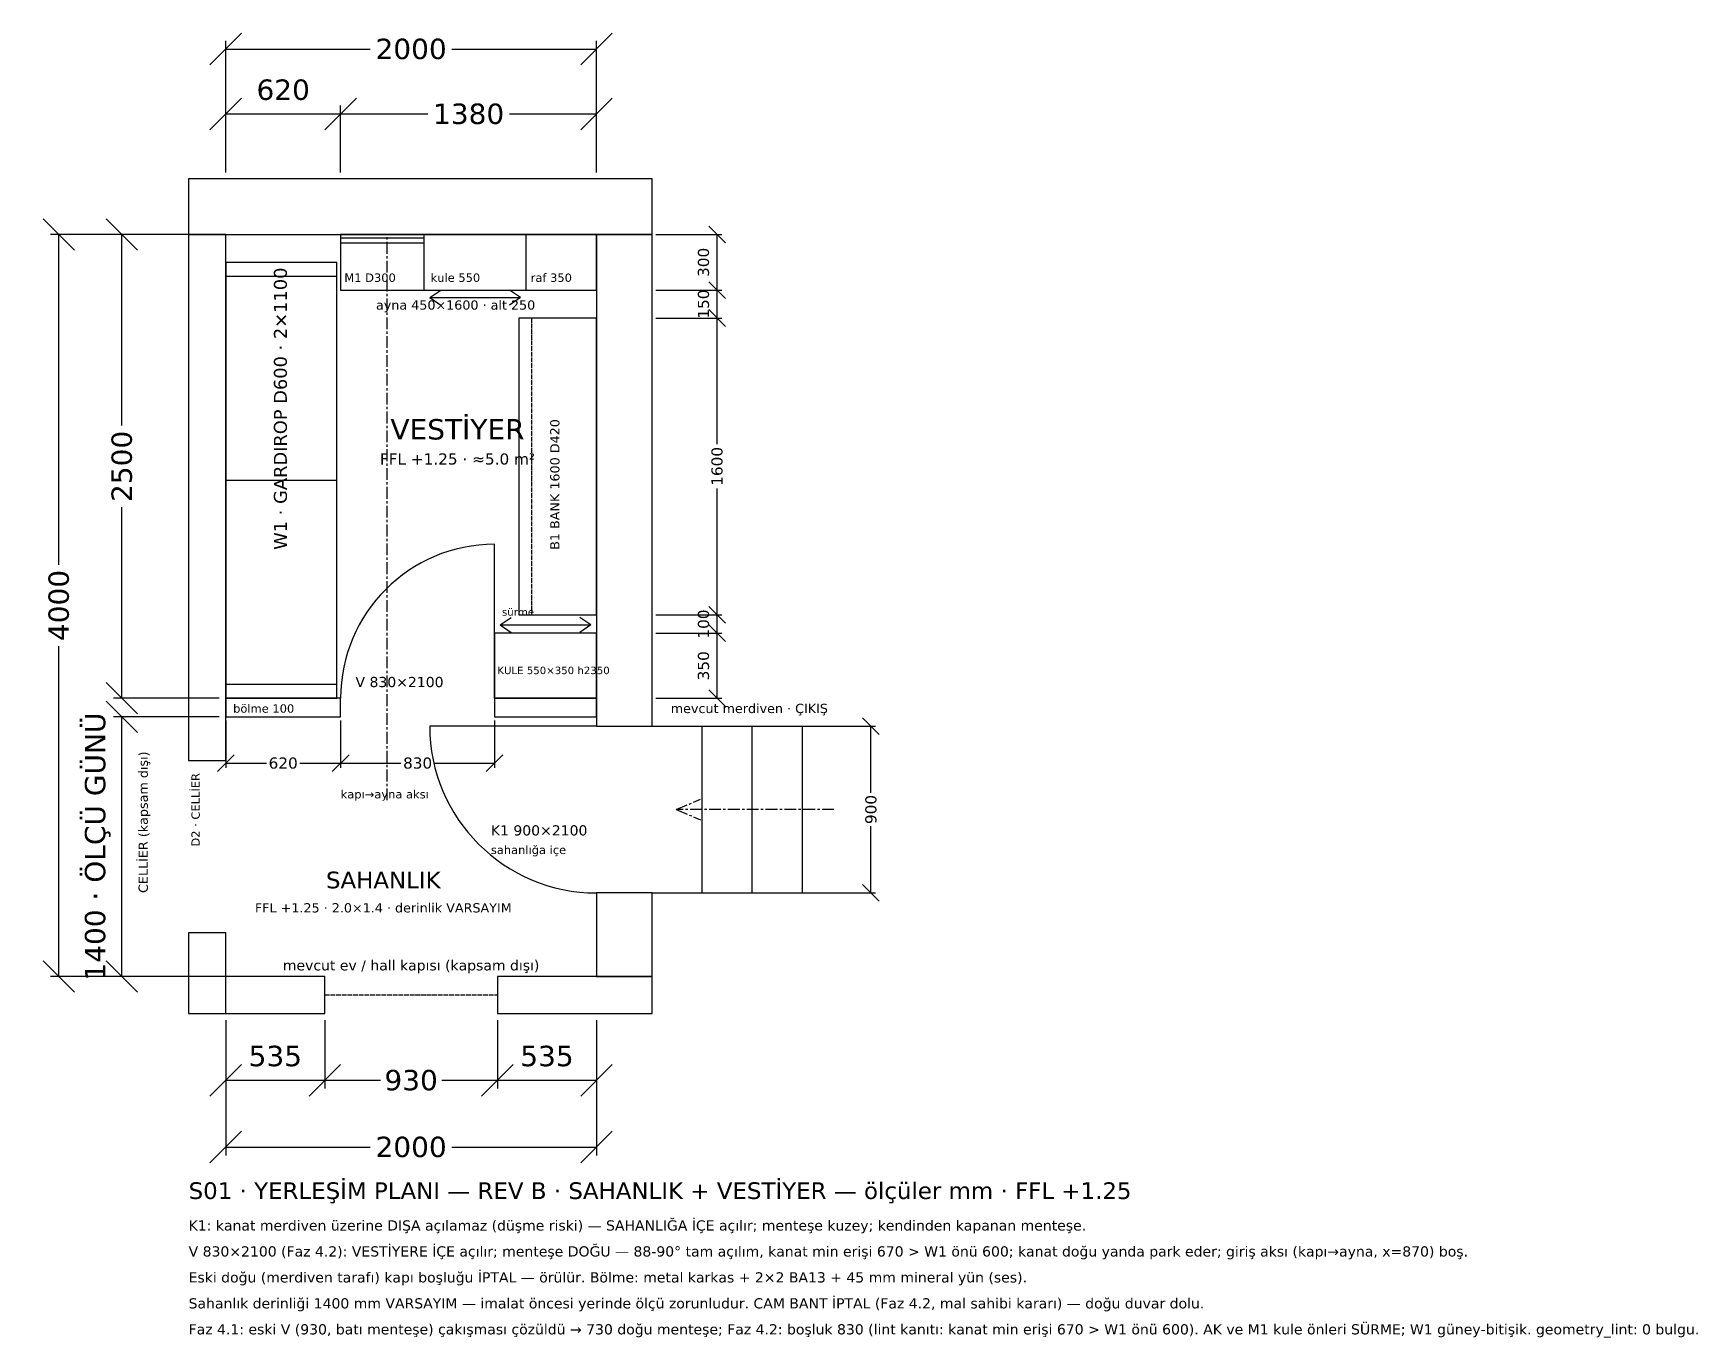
# Model space of a CAD drawing. Header units: millimetres. Extents: x -1038 to 7939, y -1948 to 5085.
import ezdxf
from ezdxf.enums import TextEntityAlignment as Align

# ---------------------------------------------------------------- set-up
doc = ezdxf.new("R2010")
doc.units = ezdxf.units.MM
doc.header["$LTSCALE"] = 20
doc.linetypes.add('CENTER', pattern=[5.08, 3.175, -0.635, 0.635, -0.635])
doc.linetypes.add('DASHED', pattern=[1.524, 1.27, -0.254])
for name, color, linetype in [('AKS', 3, 'CENTER'), ('DUVAR-MEVCUT', 8, 'Continuous'), ('DUVAR-YENI', 1, 'Continuous'), ('MOBILYA-KAPAK', 34, 'Continuous'), ('MOBILYA-KARKAS', 30, 'Continuous'), ('OLCU', 5, 'Continuous'), ('YAZI', 7, 'Continuous')]:
    doc.layers.add(name, color=color, linetype=linetype)
doc.styles.add('TRTEXT', font='DejaVuSans.ttf')
doc.dimstyles.new('OZLU', dxfattribs={"dimtxt": 60, "dimasz": 45, "dimexe": 25, "dimexo": 20, "dimgap": 18, "dimtad": 1, "dimdec": 0, "dimtxsty": 'TRTEXT', "dimtsz": 45, "dimcen": 2.5, "dimclrd": 5, "dimclre": 5, "dimclrt": 5, "dimazin": 3, "dimtfac": 1, "dimtmove": 0, "dimatfit": 3})
doc.dimstyles.new('OZLU50', dxfattribs={"dimtxt": 110, "dimasz": 85, "dimexe": 45, "dimexo": 35, "dimgap": 30, "dimtad": 1, "dimdec": 0, "dimtxsty": 'TRTEXT', "dimtsz": 85, "dimcen": 2.5, "dimclrd": 5, "dimclre": 5, "dimclrt": 5, "dimazin": 3, "dimtfac": 1, "dimtmove": 0, "dimatfit": 3})

# ---------------------------------------------------------------- blocks, each defined once
blk = doc.blocks.new('_OBLIQUE')
at = {"color": 0, "linetype": 'BYBLOCK'}
blk.add_line((-0.5, -0.5), (0.5, 0.5), dxfattribs=at)
blk = doc.blocks.new('*D1')
at = {"color": 5}
for p, q in [((0, 4335), (0, 4695)), ((620, 4335), (620, 4695)), ((0, 4650), (620, 4650))]:
    blk.add_line(p, q, dxfattribs=at)
at = {"layer": 'Defpoints'}
for p in [(0, 4650), (0, 4300), (620, 4300)]:
    blk.add_point(p, dxfattribs=at)
at = {"layer": 'OLCU', "color": 5, "xscale": 170, "yscale": 170}
for p in [(0, 4650), (620, 4650)]:
    blk.add_blockref('_OBLIQUE', p, dxfattribs=at)
at = {"layer": 'OLCU', "color": 5, "insert": (310, 4780), "char_height": 110, "attachment_point": 5, "style": 'TRTEXT'}
blk.add_mtext('620', dxfattribs=at)
blk = doc.blocks.new('*D2')
at = {"color": 5}
for p, q in [((620, 4335), (620, 4695)), ((2000, 4335), (2000, 4695)), ((620, 4650), (1090, 4650)), ((1530, 4650), (2000, 4650))]:
    blk.add_line(p, q, dxfattribs=at)
at = {"layer": 'Defpoints'}
for p in [(620, 4650), (620, 4300), (2000, 4300)]:
    blk.add_point(p, dxfattribs=at)
at = {"layer": 'OLCU', "color": 5, "xscale": 170, "yscale": 170}
for p in [(620, 4650), (2000, 4650)]:
    blk.add_blockref('_OBLIQUE', p, dxfattribs=at)
at = {"layer": 'OLCU', "color": 5, "insert": (1310, 4650), "char_height": 110, "attachment_point": 5, "style": 'TRTEXT'}
blk.add_mtext('1380', dxfattribs=at)
blk = doc.blocks.new('*D3')
at = {"color": 5}
for p, q in [((0, 4335), (0, 5045)), ((2000, 4335), (2000, 5045)), ((0, 5000), (780, 5000)), ((1220, 5000), (2000, 5000))]:
    blk.add_line(p, q, dxfattribs=at)
at = {"layer": 'Defpoints'}
for p in [(0, 5000), (0, 4300), (2000, 4300)]:
    blk.add_point(p, dxfattribs=at)
at = {"layer": 'OLCU', "color": 5, "xscale": 170, "yscale": 170}
for p in [(0, 5000), (2000, 5000)]:
    blk.add_blockref('_OBLIQUE', p, dxfattribs=at)
at = {"layer": 'OLCU', "color": 5, "insert": (1000, 5000), "char_height": 110, "attachment_point": 5, "style": 'TRTEXT'}
blk.add_mtext('2000', dxfattribs=at)
blk = doc.blocks.new('*D5')
at = {"color": 5}
for p, q in [((-35, 4000), (-605, 4000)), ((-560, 2970), (-560, 4000)), ((-560, 1500), (-560, 2530)), ((-35, 1500), (-605, 1500))]:
    blk.add_line(p, q, dxfattribs=at)
at = {"layer": 'Defpoints'}
for p in [(0, 4000), (-560, 1500), (0, 1500)]:
    blk.add_point(p, dxfattribs=at)
at = {"layer": 'OLCU', "color": 5, "xscale": 170, "yscale": 170, "rotation": 90}
for p in [(-560, 4000), (-560, 1500)]:
    blk.add_blockref('_OBLIQUE', p, dxfattribs=at)
at = {"layer": 'OLCU', "color": 5, "insert": (-560, 2750), "char_height": 110, "attachment_point": 5, "rotation": 90, "style": 'TRTEXT'}
blk.add_mtext('2500', dxfattribs=at)
blk = doc.blocks.new('*D6')
at = {"color": 5}
for p, q in [((-35, 4000), (-945, 4000)), ((-900, 2220), (-900, 4000)), ((-900, 0), (-900, 1780)), ((-35, 0), (-945, 0))]:
    blk.add_line(p, q, dxfattribs=at)
at = {"layer": 'Defpoints'}
for p in [(0, 4000), (-900, 0), (0, 0)]:
    blk.add_point(p, dxfattribs=at)
at = {"layer": 'OLCU', "color": 5, "xscale": 170, "yscale": 170, "rotation": 90}
for p in [(-900, 4000), (-900, 0)]:
    blk.add_blockref('_OBLIQUE', p, dxfattribs=at)
at = {"layer": 'OLCU', "color": 5, "insert": (-900, 2000), "char_height": 110, "attachment_point": 5, "rotation": 90, "style": 'TRTEXT'}
blk.add_mtext('4000', dxfattribs=at)
blk = doc.blocks.new('*D7')
at = {"color": 5}
for p, q in [((0, -235), (0, -605)), ((535, -235), (535, -605)), ((0, -560), (535, -560))]:
    blk.add_line(p, q, dxfattribs=at)
at = {"layer": 'Defpoints'}
for p in [(0, -200), (535, -200), (0, -560)]:
    blk.add_point(p, dxfattribs=at)
at = {"layer": 'OLCU', "color": 5, "xscale": 170, "yscale": 170}
for p in [(0, -560), (535, -560)]:
    blk.add_blockref('_OBLIQUE', p, dxfattribs=at)
at = {"layer": 'OLCU', "color": 5, "insert": (267.5, -430), "char_height": 110, "attachment_point": 5, "style": 'TRTEXT'}
blk.add_mtext('535', dxfattribs=at)
blk = doc.blocks.new('*D8')
at = {"color": 5}
for p, q in [((535, -235), (535, -605)), ((1465, -235), (1465, -605)), ((535, -560), (835, -560)), ((1165, -560), (1465, -560))]:
    blk.add_line(p, q, dxfattribs=at)
at = {"layer": 'Defpoints'}
for p in [(535, -200), (1465, -200), (535, -560)]:
    blk.add_point(p, dxfattribs=at)
at = {"layer": 'OLCU', "color": 5, "xscale": 170, "yscale": 170}
for p in [(535, -560), (1465, -560)]:
    blk.add_blockref('_OBLIQUE', p, dxfattribs=at)
at = {"layer": 'OLCU', "color": 5, "insert": (1000, -560), "char_height": 110, "attachment_point": 5, "style": 'TRTEXT'}
blk.add_mtext('930', dxfattribs=at)
blk = doc.blocks.new('*D9')
at = {"color": 5}
for p, q in [((1465, -235), (1465, -605)), ((2000, -235), (2000, -605)), ((1465, -560), (2000, -560))]:
    blk.add_line(p, q, dxfattribs=at)
at = {"layer": 'Defpoints'}
for p in [(1465, -200), (2000, -200), (1465, -560)]:
    blk.add_point(p, dxfattribs=at)
at = {"layer": 'OLCU', "color": 5, "xscale": 170, "yscale": 170}
for p in [(1465, -560), (2000, -560)]:
    blk.add_blockref('_OBLIQUE', p, dxfattribs=at)
at = {"layer": 'OLCU', "color": 5, "insert": (1732.5, -430), "char_height": 110, "attachment_point": 5, "style": 'TRTEXT'}
blk.add_mtext('535', dxfattribs=at)
blk = doc.blocks.new('*D10')
at = {"color": 5}
for p, q in [((0, -235), (0, -965)), ((2000, -235), (2000, -965)), ((0, -920), (780, -920)), ((1220, -920), (2000, -920))]:
    blk.add_line(p, q, dxfattribs=at)
at = {"layer": 'Defpoints'}
for p in [(0, -200), (2000, -200), (0, -920)]:
    blk.add_point(p, dxfattribs=at)
at = {"layer": 'OLCU', "color": 5, "xscale": 170, "yscale": 170}
for p in [(0, -920), (2000, -920)]:
    blk.add_blockref('_OBLIQUE', p, dxfattribs=at)
at = {"layer": 'OLCU', "color": 5, "insert": (1000, -920), "char_height": 110, "attachment_point": 5, "style": 'TRTEXT'}
blk.add_mtext('2000', dxfattribs=at)
blk = doc.blocks.new('*D11')
at = {"color": 5}
for p, q in [((0, 1380), (0, 1125)), ((620, 1380), (620, 1125)), ((0, 1150), (220, 1150)), ((400, 1150), (620, 1150))]:
    blk.add_line(p, q, dxfattribs=at)
at = {"layer": 'Defpoints'}
for p in [(0, 1400), (620, 1400), (0, 1150)]:
    blk.add_point(p, dxfattribs=at)
at = {"layer": 'OLCU', "color": 5, "xscale": 90, "yscale": 90}
for p in [(0, 1150), (620, 1150)]:
    blk.add_blockref('_OBLIQUE', p, dxfattribs=at)
at = {"layer": 'OLCU', "color": 5, "insert": (310, 1150), "char_height": 60, "attachment_point": 5, "style": 'TRTEXT'}
blk.add_mtext('620', dxfattribs=at)
blk = doc.blocks.new('*D12')
at = {"color": 5}
for p, q in [((620, 1380), (620, 1125)), ((1450, 1380), (1450, 1125)), ((620, 1150), (945, 1150)), ((1125, 1150), (1450, 1150))]:
    blk.add_line(p, q, dxfattribs=at)
at = {"layer": 'Defpoints'}
for p in [(620, 1400), (1450, 1400), (620, 1150)]:
    blk.add_point(p, dxfattribs=at)
at = {"layer": 'OLCU', "color": 5, "xscale": 90, "yscale": 90}
for p in [(620, 1150), (1450, 1150)]:
    blk.add_blockref('_OBLIQUE', p, dxfattribs=at)
at = {"layer": 'OLCU', "color": 5, "insert": (1035, 1150), "char_height": 60, "attachment_point": 5, "style": 'TRTEXT'}
blk.add_mtext('830', dxfattribs=at)
blk = doc.blocks.new('*D13')
at = {"color": 5}
for p, q in [((2320, 1350), (3505, 1350)), ((3480, 990), (3480, 1350)), ((3480, 450), (3480, 810)), ((2320, 450), (3505, 450))]:
    blk.add_line(p, q, dxfattribs=at)
at = {"layer": 'Defpoints'}
for p in [(2300, 1350), (2300, 450), (3480, 450)]:
    blk.add_point(p, dxfattribs=at)
at = {"layer": 'OLCU', "color": 5, "xscale": 90, "yscale": 90, "rotation": 90}
for p in [(3480, 1350), (3480, 450)]:
    blk.add_blockref('_OBLIQUE', p, dxfattribs=at)
at = {"layer": 'OLCU', "color": 5, "insert": (3480, 900), "char_height": 60, "attachment_point": 5, "rotation": 90, "style": 'TRTEXT'}
blk.add_mtext('900', dxfattribs=at)
blk = doc.blocks.new('*D14')
at = {"color": 5}
for p, q in [((2320, 1850), (2675, 1850)), ((2650, 1500), (2650, 1850)), ((2320, 1500), (2675, 1500))]:
    blk.add_line(p, q, dxfattribs=at)
at = {"layer": 'Defpoints'}
for p in [(2300, 1850), (2300, 1500), (2650, 1500)]:
    blk.add_point(p, dxfattribs=at)
at = {"layer": 'OLCU', "color": 5, "xscale": 90, "yscale": 90, "rotation": 90}
for p in [(2650, 1850), (2650, 1500)]:
    blk.add_blockref('_OBLIQUE', p, dxfattribs=at)
at = {"layer": 'OLCU', "color": 5, "insert": (2577, 1675), "char_height": 60, "attachment_point": 5, "rotation": 90, "style": 'TRTEXT'}
blk.add_mtext('350', dxfattribs=at)
blk = doc.blocks.new('*D16')
at = {"color": 5}
for p, q in [((2320, 3550), (2675, 3550)), ((2650, 2870), (2650, 3550)), ((2650, 1950), (2650, 2630)), ((2320, 1950), (2675, 1950))]:
    blk.add_line(p, q, dxfattribs=at)
at = {"layer": 'Defpoints'}
for p in [(2300, 3550), (2300, 1950), (2650, 1950)]:
    blk.add_point(p, dxfattribs=at)
at = {"layer": 'OLCU', "color": 5, "xscale": 90, "yscale": 90, "rotation": 90}
for p in [(2650, 3550), (2650, 1950)]:
    blk.add_blockref('_OBLIQUE', p, dxfattribs=at)
at = {"layer": 'OLCU', "color": 5, "insert": (2650, 2750), "char_height": 60, "attachment_point": 5, "rotation": 90, "style": 'TRTEXT'}
blk.add_mtext('1600', dxfattribs=at)
blk = doc.blocks.new('*D18')
at = {"color": 5}
for p, q in [((2320, 4000), (2675, 4000)), ((2650, 3700), (2650, 4000)), ((2320, 3700), (2675, 3700))]:
    blk.add_line(p, q, dxfattribs=at)
at = {"layer": 'Defpoints'}
for p in [(2300, 4000), (2300, 3700), (2650, 3700)]:
    blk.add_point(p, dxfattribs=at)
at = {"layer": 'OLCU', "color": 5, "xscale": 90, "yscale": 90, "rotation": 90}
for p in [(2650, 4000), (2650, 3700)]:
    blk.add_blockref('_OBLIQUE', p, dxfattribs=at)
at = {"layer": 'OLCU', "color": 5, "insert": (2577, 3850), "char_height": 60, "attachment_point": 5, "rotation": 90, "style": 'TRTEXT'}
blk.add_mtext('300', dxfattribs=at)

msp = doc.modelspace()

# ---------------------------------------------------------------- linework, layer by layer
at = {"layer": 'AKS'}
for p, q in [((870, 950), (870, 3990)), ((2430, 900), (2560, 955)), ((3280, 900), (2430, 900)), ((2430, 900), (2560, 845))]:
    msp.add_line(p, q, dxfattribs=at)
at = {"layer": 'DUVAR-MEVCUT'}
for p, q in [((2300, 1350), (3380, 1350)), ((2570, 450), (2570, 1350)), ((2840, 450), (2840, 1350)), ((3110, 450), (3110, 1350)), ((2300, 450), (3380, 450))]:
    msp.add_line(p, q, dxfattribs=at)
at = {"layer": 'DUVAR-MEVCUT', "linetype": 'DASHED'}
msp.add_line((535, -100), (1465, -100), dxfattribs=at)
at = {"layer": 'DUVAR-MEVCUT'}
for points in [[(-200, 1165), (0, 1165), (0, 4000), (-200, 4000)], [(-200, -200), (0, -200), (0, 235), (-200, 235)], [(-200, -200), (535, -200), (535, 0), (-200, 0)], [(1465, -200), (2300, -200), (2300, 0), (1465, 0)]]:
    msp.add_lwpolyline(points, close=True, dxfattribs=at)
at = {"layer": 'DUVAR-YENI'}
for points in [[(-200, 4000), (2300, 4000), (2300, 4300), (-200, 4300)], [(2000, 1350), (2300, 1350), (2300, 4000), (2000, 4000)], [(0, 1400), (620, 1400), (620, 1500), (0, 1500)], [(1450, 1400), (2000, 1400), (2000, 1500), (1450, 1500)], [(2000, 0), (2300, 0), (2300, 450), (2000, 450)]]:
    msp.add_lwpolyline(points, close=True, dxfattribs=at)
at = {"layer": 'MOBILYA-KAPAK'}
for p, q in [((1100, 3660), (1160, 3700)), ((1590, 3660), (1530, 3700)), ((1100, 3660), (1590, 3660)), ((1100, 3660), (1160, 3620)), ((1590, 3660), (1530, 3620)), ((1450, 1500), (1450, 2330)), ((1480, 1895), (1540, 1935)), ((1480, 1895), (1970, 1895)), ((1480, 1895), (1540, 1855)), ((1970, 1895), (1910, 1935)), ((1970, 1895), (1910, 1855)), ((2000, 1350), (1100, 1350))]:
    msp.add_line(p, q, dxfattribs=at)
msp.add_lwpolyline([(620, 3955), (1070, 3955), (1070, 3980), (620, 3980)], close=True, dxfattribs=at)
at = {"layer": 'MOBILYA-KAPAK', "linetype": 'DASHED'}
msp.add_lwpolyline([(1650, 1950), (2000, 1950), (2000, 3550), (1650, 3550)], close=True, dxfattribs=at)
at = {"layer": 'MOBILYA-KAPAK'}
for centre, radius, start, end in [((1450, 1500), 830, 90, 180), ((2000, 1350), 900, 180, 270)]:
    msp.add_arc(centre, radius, start, end, dxfattribs=at)
at = {"layer": 'MOBILYA-KARKAS'}
for p, q in [((1070, 3700), (1070, 4000)), ((1620, 3700), (1620, 4000)), ((0, 3775), (600, 3775)), ((0, 2675), (600, 2675)), ((0, 1575), (600, 1575))]:
    msp.add_line(p, q, dxfattribs=at)
for points in [[(620, 3700), (2000, 3700), (2000, 4000), (620, 4000)], [(0, 1500), (600, 1500), (600, 3850), (0, 3850)], [(1580, 1950), (2000, 1950), (2000, 3550), (1580, 3550)], [(1450, 1500), (2000, 1500), (2000, 1850), (1450, 1850)]]:
    msp.add_lwpolyline(points, close=True, dxfattribs=at)

# ---------------------------------------------------------------- texts
at = {"layer": 'YAZI', "style": 'TRTEXT'}
for s, height, p in [('W1 · GARDIROP D600 · 2×1100', 70, (330, 2300)), ('B1 BANK 1600 D420', 50, (1800, 2300)), ('CELLİER (kapsam dışı)', 50, (-420, 450)), ('D2 · CELLİER', 45, (-140, 700))]:
    msp.add_text(s, height=height, rotation=90, dxfattribs=at).set_placement(p)
for s, height, p in [('M1 D300', 45, (640, 3745)), ('kule 550', 45, (1105, 3745)), ('raf 350', 45, (1645, 3745)), ('sürme', 40, (1490, 1945)), ('V 830×2100', 55, (700, 1560)), ('KULE 550×350 h2350', 40, (1465, 1630)), ('bölme 100', 45, (40, 1422)), ('mevcut merdiven · ÇIKIŞ', 50, (2400, 1420)), ('kapı→ayna aksı', 45, (620, 960)), ('K1 900×2100', 55, (1430, 760)), ('sahanlığa içe', 45, (1430, 660)), ('S01 · YERLEŞİM PLANI — REV B · SAHANLIK + VESTİYER — ölçüler mm · FFL +1.25', 90, (-200, -1200)), ('K1: kanat merdiven üzerine DIŞA açılamaz (düşme riski) — SAHANLIĞA İÇE açılır; menteşe kuzey; kendinden kapanan menteşe.', 55, (-200, -1370)), ('V 830×2100 (Faz 4.2): VESTİYERE İÇE açılır; menteşe DOĞU — 88-90° tam açılım, kanat min erişi 670 > W1 önü 600; kanat doğu yanda park eder; giriş aksı (kapı→ayna, x=870) boş.', 55, (-200, -1510)), ('Eski doğu (merdiven tarafı) kapı boşluğu İPTAL — örülür. Bölme: metal karkas + 2×2 BA13 + 45 mm mineral yün (ses).', 55, (-200, -1650)), ('Sahanlık derinliği 1400 mm VARSAYIM — imalat öncesi yerinde ölçü zorunludur. CAM BANT İPTAL (Faz 4.2, mal sahibi kararı) — doğu duvar dolu.', 55, (-200, -1790)), ('Faz 4.1: eski V (930, batı menteşe) çakışması çözüldü → 730 doğu menteşe; Faz 4.2: boşluk 830 (lint kanıtı: kanat min erişi 670 > W1 önü 600). AK ve M1 kule önleri SÜRME; W1 güney-bitişik. geometry_lint: 0 bulgu.', 55, (-200, -1930))]:
    msp.add_text(s, height=height, dxfattribs=at).set_placement(p)
for s, height, p in [('ayna 450×1600 · alt 250', 50, (1240, 3620)), ('VESTİYER', 110, (1250, 2950)), ('FFL +1.25 · ≈5.0 m²', 60, (1250, 2790)), ('SAHANLIK', 90, (850, 520)), ('FFL +1.25 · 2.0×1.4 · derinlik VARSAYIM', 50, (850, 370)), ('mevcut ev / hall kapısı (kapsam dışı)', 55, (1000, 60))]:
    msp.add_text(s, height=height, dxfattribs=at).set_placement(p, align=Align.MIDDLE_CENTER)

# ---------------------------------------------------------------- dimensions: what is measured, and where the dimension line sits
at = {"layer": 'OLCU'}
for base, p1, p2, dimstyle, picture, middle in [((0, 5000), (0, 4300), (2000, 4300), 'OZLU50', '*D3', (1000, 5000)), ((0, 4650), (0, 4300), (620, 4300), 'OZLU50', '*D1', (310, 4780)), ((620, 4650), (620, 4300), (2000, 4300), 'OZLU50', '*D2', (1310, 4650)), ((0, 1150), (0, 1400), (620, 1400), 'OZLU', '*D11', (310, 1150)), ((620, 1150), (620, 1400), (1450, 1400), 'OZLU', '*D12', (1035, 1150)), ((0, -560), (0, -200), (535, -200), 'OZLU50', '*D7', (267.5, -430)), ((0, -920), (0, -200), (2000, -200), 'OZLU50', '*D10', (1000, -920)), ((535, -560), (535, -200), (1465, -200), 'OZLU50', '*D8', (1000, -560)), ((1465, -560), (1465, -200), (2000, -200), 'OZLU50', '*D9', (1732.5, -430))]:
    dim = msp.add_linear_dim(base=base, p1=p1, p2=p2, dimstyle=dimstyle, dxfattribs=at)
    dim.commit()
    dim.dimension.update_dxf_attribs({"geometry": picture, "text_midpoint": middle})
for base, p1, p2, dimstyle, picture, middle in [((-900, 0), (0, 0), (0, 4000), 'OZLU50', '*D6', (-900, 2000)), ((-560, 1500), (0, 1500), (0, 4000), 'OZLU50', '*D5', (-560, 2750)), ((2650, 3700), (2300, 3700), (2300, 4000), 'OZLU', '*D18', (2577, 3850)), ((2650, 1950), (2300, 1950), (2300, 3550), 'OZLU', '*D16', (2650, 2750)), ((2650, 1500), (2300, 1500), (2300, 1850), 'OZLU', '*D14', (2577, 1675)), ((3480, 450), (2300, 450), (2300, 1350), 'OZLU', '*D13', (3480, 900))]:
    dim = msp.add_linear_dim(base=base, p1=p1, p2=p2, angle=90, dimstyle=dimstyle, dxfattribs=at)
    dim.commit()
    dim.dimension.update_dxf_attribs({"geometry": picture, "text_midpoint": middle})
for base, p1, p2 in [((2650, 3550), (2300, 3550), (2300, 3700)), ((2650, 1850), (2300, 1850), (2300, 1950))]:
    msp.add_linear_dim(base=base, p1=p1, p2=p2, angle=90, dimstyle='OZLU', dxfattribs=at).render()
msp.add_linear_dim(base=(-560, 0), p1=(0, 0), p2=(0, 1400), angle=90, text='1400 · ÖLÇÜ GÜNÜ', dimstyle='OZLU50', dxfattribs=at).render()

doc.saveas('drawing.dxf')
